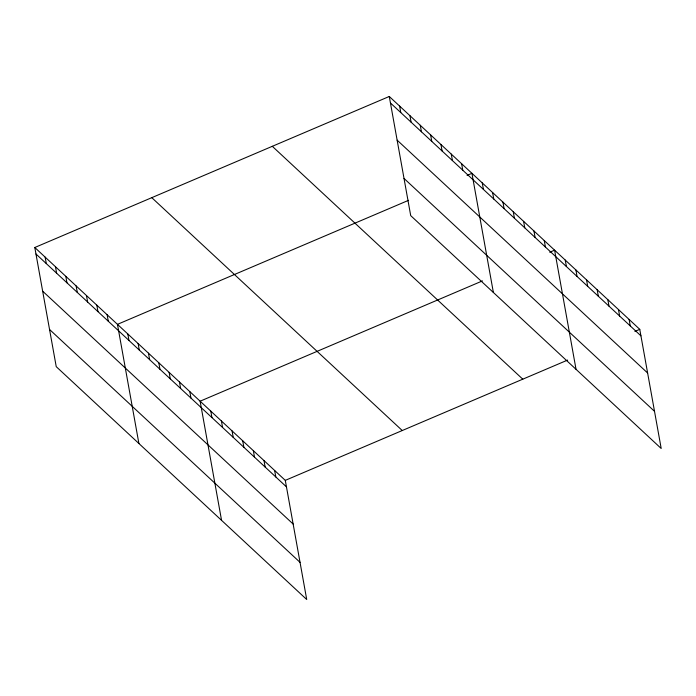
<?xml version="1.0" encoding="UTF-8"?>
<svg xmlns="http://www.w3.org/2000/svg" width="696" height="696" viewBox="0 0 696 696"><rect width="100%" height="100%" fill="white"/><g stroke="black" fill="none" stroke-linecap="round" stroke-linejoin="round"><path stroke-width="1.04" d="M34.8 247.506L285.29 480.37L306.727 599.526L56.237 366.661L34.8 247.506L389.273 96.474L639.763 329.339L661.2 448.494L410.71 215.63L389.273 96.474M408.569 200.317L117.459 324.353L138.904 443.509M467.06 175.392L471.932 173.321L493.377 292.477M482.458 280.897L200.117 401.2L221.563 520.356M549.718 252.239L554.599 250.168L576.036 369.324M285.29 480.37L567.623 360.076M634.883 331.418L639.763 329.339M390.439 102.965L640.929 335.837M397.129 140.148L647.619 373.012M404.019 178.446L654.51 411.319M272.301 146.308L522.783 379.181M151.78 197.664L402.262 430.537M35.966 253.996L286.456 486.869M42.656 291.18L293.147 524.044M49.547 329.478L300.037 562.351M629.114 319.447L630.28 325.945M618.466 309.546L619.64 316.045M607.826 299.654L608.991 306.144M597.177 289.754L598.342 296.252M586.528 279.853L587.702 286.352M575.888 269.961L577.054 276.46M565.239 260.06L566.413 266.559M544.263 240.555L545.429 247.054M533.928 230.95L535.102 237.449M523.601 221.345L524.767 227.844M513.265 211.741L514.431 218.239M502.93 202.136L504.104 208.635M492.603 192.531L493.768 199.03M482.267 182.926L483.433 189.416M461.605 163.708L462.77 170.207M451.269 154.103L452.435 160.602M440.933 144.498L442.108 150.997M430.606 134.894L431.772 141.392M420.271 125.289L421.437 131.788M409.935 115.684L411.11 122.183M399.608 106.079L400.774 112.569M274.642 470.479L275.807 476.978M263.993 460.578L265.167 467.077M253.353 450.686L254.519 457.176M242.704 440.785L243.87 447.284M232.055 430.885L233.23 437.384M221.415 420.993L222.581 427.492M210.766 411.092L211.932 417.591M189.791 391.587L190.956 398.086M179.455 381.982L180.629 388.481M169.128 372.377L170.294 378.876M158.792 362.773L159.958 369.272M148.457 353.168L149.631 359.667M138.13 343.563L139.296 350.062M127.794 333.958L128.96 340.448M107.132 314.74L108.298 321.239M96.796 305.135L97.962 311.634M86.461 295.53L87.635 302.029M76.134 285.925L77.299 292.424M65.798 276.321L66.964 282.82M55.462 266.716L56.637 273.215M45.136 257.111L46.301 263.601"/></g></svg>
